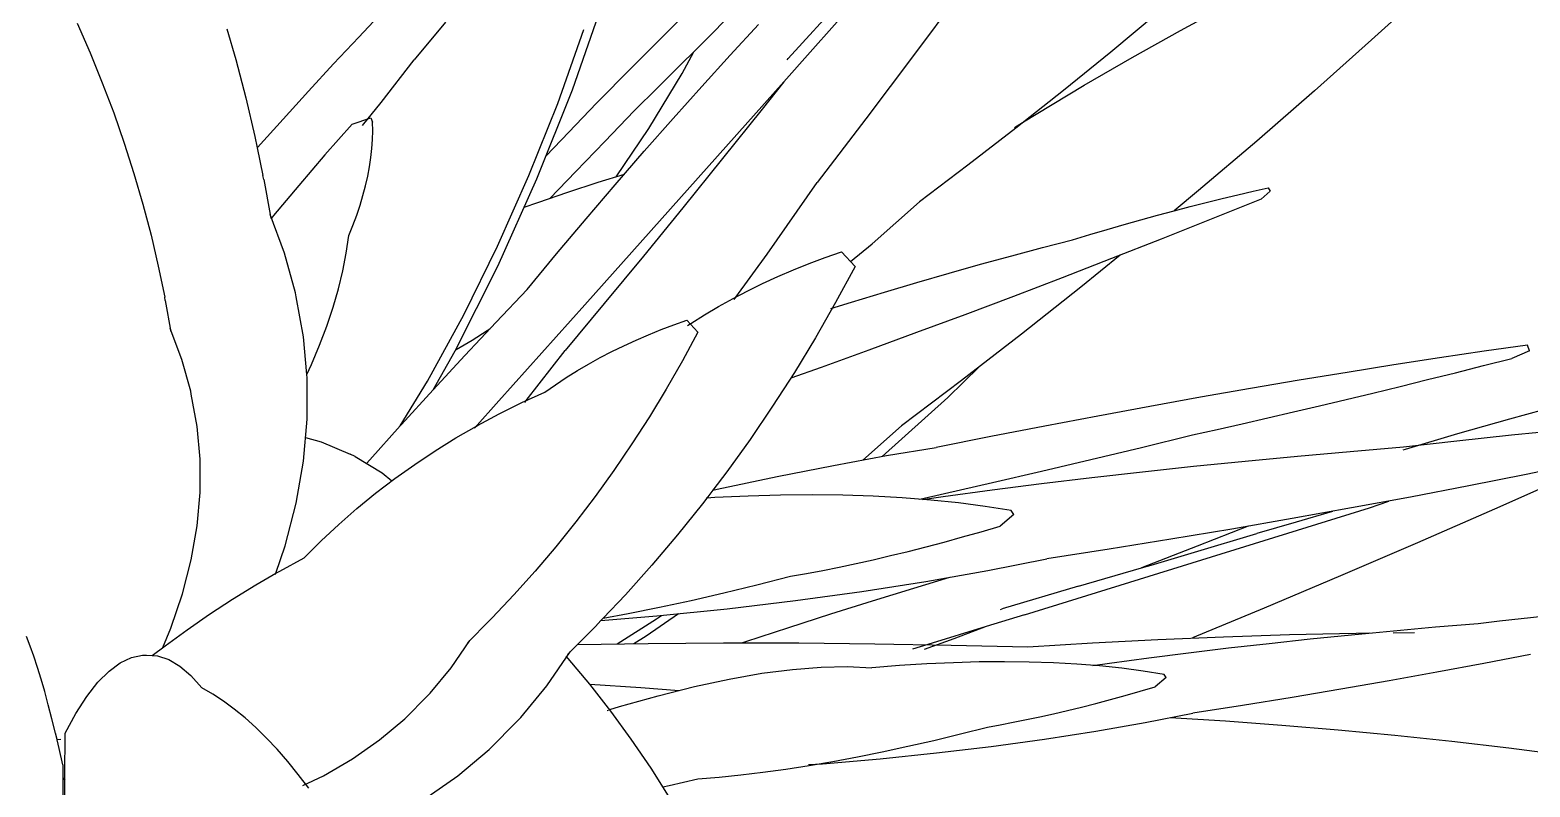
# Model space of a CAD drawing. Header units: metres. Extents: x 244.4 to 340.3, y -4.1 to 64.3.
# Drawn here: x 304.0445 to 304.4377, y 40.8763 to 41.0747 of the extents above; entities that cross this region are included whole.
import ezdxf

# ---------------------------------------------------------------- set-up
doc = ezdxf.new("R2010")
doc.units = ezdxf.units.M
doc.layers.add('Edges', color=7, linetype='Continuous')

msp = doc.modelspace()

# ---------------------------------------------------------------- linework, layer by layer
at = {"layer": 'Edges'}
for p, q in [((304.24908, 41.06897), (304.31197, 41.13984)), ((304.28919, 41.08563), (304.27641, 41.06844)), ((304.41112, 41.08568), (304.39623, 41.07213)), ((304.13068, 41.07287), (304.1372, 41.07976)), ((304.1867, 41.05907), (304.19505, 41.08296)), ((304.21091, 41.0736), (304.21934, 41.0819)), ((304.25735, 41.08275), (304.24326, 41.06728)), ((304.34615, 41.07465), (304.35891, 41.08151)), ((304.05685, 41.07649), (304.06027, 41.06872)), ((304.15343, 41.07675), (304.14522, 41.06689)), ((304.22181, 41.07229), (304.22827, 41.07879)), ((304.22807, 41.06817), (304.23547, 41.07621)), ((304.34012, 41.07913), (304.32782, 41.06892)), ((304.09615, 41.07501), (304.09847, 41.06703)), ((304.12412, 41.06585), (304.13068, 41.07287)), ((304.18287, 41.05551), (304.18971, 41.07489)), ((304.20217, 41.06483), (304.21091, 41.0736)), ((304.2185, 41.06899), (304.22181, 41.07229)), ((304.33345, 41.06756), (304.34615, 41.07465)), ((304.39623, 41.07213), (304.38122, 41.05878)), ((304.06027, 41.06872), (304.06347, 41.06088)), ((304.21543, 41.06592), (304.2185, 41.06899)), ((304.21544, 41.06337), (304.2185, 41.06899)), ((304.22062, 41.05995), (304.22807, 41.06817)), ((304.24908, 41.06897), (304.24212, 41.06115)), ((304.27641, 41.06844), (304.26363, 41.05148)), ((304.32782, 41.06892), (304.31543, 41.05887)), ((304.09847, 41.06703), (304.10112, 41.05695)), ((304.11751, 41.05868), (304.12412, 41.06585)), ((304.13654, 41.05574), (304.14522, 41.06689)), ((304.19314, 41.05561), (304.20217, 41.06483)), ((304.20914, 41.05967), (304.21543, 41.06592)), ((304.24297, 41.06696), (304.24326, 41.06728)), ((304.32083, 41.06025), (304.33345, 41.06756)), ((304.06347, 41.06088), (304.06646, 41.053)), ((304.18997, 41.0027), (304.24212, 41.06115)), ((304.20672, 41.04896), (304.21544, 41.06337)), ((304.21311, 41.05154), (304.22062, 41.05995)), ((304.24212, 41.06115), (304.23648, 41.05403)), ((304.30827, 41.05272), (304.32083, 41.06025)), ((304.10112, 41.05695), (304.10349, 41.04682)), ((304.11086, 41.05138), (304.11751, 41.05868)), ((304.17739, 41.03569), (304.1867, 41.05907)), ((304.20293, 41.05356), (304.20914, 41.05967)), ((304.31543, 41.05887), (304.30295, 41.04899)), ((304.38122, 41.05878), (304.36609, 41.04562)), ((304.06646, 41.053), (304.06923, 41.04507)), ((304.13168, 41.0497), (304.13654, 41.05574)), ((304.17533, 41.03656), (304.18287, 41.05551)), ((304.18386, 41.04596), (304.19314, 41.05561)), ((304.19524, 41.04553), (304.20293, 41.05356)), ((304.23648, 41.05403), (304.22607, 41.04102)), ((304.30544, 41.05096), (304.30827, 41.05272)), ((304.10416, 41.04393), (304.11086, 41.05138)), ((304.12897, 41.05003), (304.12185, 41.04199)), ((304.12897, 41.05003), (304.13384, 41.05172)), ((304.13384, 41.05172), (304.1343, 41.05061)), ((304.13435, 41.04834), (304.1343, 41.05061)), ((304.1343, 41.04603), (304.13435, 41.04834)), ((304.19819, 41.03622), (304.20672, 41.04896)), ((304.20555, 41.04294), (304.21311, 41.05154)), ((304.26363, 41.05148), (304.25083, 41.03475)), ((304.30295, 41.04899), (304.29038, 41.03927)), ((304.30257, 41.04918), (304.30544, 41.05096)), ((304.06923, 41.04507), (304.07178, 41.03709)), ((304.10349, 41.04682), (304.10408, 41.04384)), ((304.13414, 41.04368), (304.1343, 41.04603)), ((304.17976, 41.04163), (304.18386, 41.04596)), ((304.18762, 41.03761), (304.19524, 41.04553)), ((304.36609, 41.04562), (304.35084, 41.03267)), ((304.10408, 41.04384), (304.10416, 41.04393)), ((304.10408, 41.04384), (304.10559, 41.03663)), ((304.12185, 41.04199), (304.11497, 41.03401)), ((304.13352, 41.03887), (304.13388, 41.04129)), ((304.13388, 41.04129), (304.13414, 41.04368)), ((304.19794, 41.03416), (304.20555, 41.04294)), ((304.22607, 41.04102), (304.21569, 41.02817)), ((304.07178, 41.03709), (304.07412, 41.02907)), ((304.10579, 41.03557), (304.10559, 41.03663)), ((304.13248, 41.0339), (304.13305, 41.03641)), ((304.13305, 41.03641), (304.13352, 41.03887)), ((304.16711, 41.01809), (304.17533, 41.03656)), ((304.1808, 41.03055), (304.18762, 41.03761)), ((304.20029, 41.03687), (304.1934, 41.03473)), ((304.29038, 41.03927), (304.27773, 41.02973)), ((304.10579, 41.03557), (304.10744, 41.02636)), ((304.11497, 41.03401), (304.10834, 41.02609)), ((304.13181, 41.03137), (304.13248, 41.0339)), ((304.16713, 41.01288), (304.17739, 41.03569)), ((304.1934, 41.03473), (304.18538, 41.03211)), ((304.19028, 41.02521), (304.19794, 41.03416)), ((304.23776, 41.01596), (304.25083, 41.03475)), ((304.35084, 41.03267), (304.34445, 41.02736)), ((304.36111, 41.03154), (304.36515, 41.03247)), ((304.36515, 41.03247), (304.36913, 41.03336)), ((304.36729, 41.03041), (304.36961, 41.03252)), ((304.36913, 41.03336), (304.36961, 41.03252)), ((304.07412, 41.02907), (304.07624, 41.02099)), ((304.13016, 41.02618), (304.13104, 41.02879)), ((304.13104, 41.02879), (304.13181, 41.03137)), ((304.17755, 41.02944), (304.17401, 41.02818)), ((304.18538, 41.03211), (304.17755, 41.02944)), ((304.26533, 41.01872), (304.27773, 41.02973)), ((304.34445, 41.02736), (304.34868, 41.02847)), ((304.34868, 41.02847), (304.35288, 41.02954)), ((304.35288, 41.02954), (304.35702, 41.03056)), ((304.36729, 41.03041), (304.35412, 41.02512)), ((304.35702, 41.03056), (304.36111, 41.03154)), ((304.10744, 41.02636), (304.10762, 41.02533)), ((304.11123, 41.01625), (304.10744, 41.02636)), ((304.10834, 41.02609), (304.10779, 41.02542)), ((304.12918, 41.02353), (304.13016, 41.02618)), ((304.18257, 41.01607), (304.19028, 41.02521)), ((304.21569, 41.02817), (304.20536, 41.0155)), ((304.33135, 41.02373), (304.33576, 41.02498)), ((304.33576, 41.02498), (304.34012, 41.02619)), ((304.34012, 41.02619), (304.34445, 41.02736)), ((304.35412, 41.02512), (304.34104, 41.01992)), ((304.07624, 41.02099), (304.07814, 41.01288)), ((304.12743, 41.01628), (304.1281, 41.02085)), ((304.1281, 41.02085), (304.12918, 41.02353)), ((304.31782, 41.01971), (304.32238, 41.0211)), ((304.32238, 41.0211), (304.32689, 41.02244)), ((304.32689, 41.02244), (304.33135, 41.02373)), ((304.15822, 41.00012), (304.16711, 41.01809)), ((304.2596, 41.01403), (304.26533, 41.01872)), ((304.30188, 41.01559), (304.30991, 41.0177)), ((304.30991, 41.0177), (304.31782, 41.01971)), ((304.34104, 41.01992), (304.32803, 41.01482)), ((304.07814, 41.01288), (304.07983, 41.00472)), ((304.1141, 41.00589), (304.11123, 41.01625)), ((304.12652, 41.01163), (304.12743, 41.01628)), ((304.15594, 40.99067), (304.16713, 41.01288)), ((304.17481, 41.00676), (304.18257, 41.01607)), ((304.20536, 41.0155), (304.19507, 41.00302)), ((304.22956, 41.00471), (304.23776, 41.01596)), ((304.24463, 41.01185), (304.24876, 41.01352)), ((304.24876, 41.01352), (304.25295, 41.0151)), ((304.25295, 41.0151), (304.25722, 41.0166)), ((304.2608, 41.01273), (304.25572, 41.0033)), ((304.2608, 41.01273), (304.25722, 41.0166)), ((304.28544, 41.01103), (304.29372, 41.01336)), ((304.29372, 41.01336), (304.30188, 41.01559)), ((304.32803, 41.01482), (304.31512, 41.00982)), ((304.33028, 41.0157), (304.32001, 41.00737)), ((304.12536, 41.00688), (304.12652, 41.01163)), ((304.23658, 41.00826), (304.24057, 41.01009)), ((304.24057, 41.01009), (304.24463, 41.01185)), ((304.27704, 41.00859), (304.28544, 41.01103)), ((304.31512, 41.00982), (304.3023, 41.00492)), ((304.1143, 41.00483), (304.1141, 41.00589)), ((304.11621, 40.99429), (304.1143, 41.00483)), ((304.12396, 41.00205), (304.12536, 41.00688)), ((304.16668, 40.99817), (304.17481, 41.00676)), ((304.22882, 41.00433), (304.23267, 41.00633)), ((304.23267, 41.00633), (304.23658, 41.00826)), ((304.25989, 41.0034), (304.26853, 41.00605)), ((304.26853, 41.00605), (304.27704, 41.00859)), ((304.3023, 41.00492), (304.28957, 41.00012)), ((304.32001, 41.00737), (304.30443, 40.99504)), ((304.07998, 41.00387), (304.07983, 41.00472)), ((304.07998, 41.00387), (304.08145, 40.99567)), ((304.12232, 40.99713), (304.12396, 41.00205)), ((304.18997, 41.0027), (304.16744, 40.97755)), ((304.19507, 41.00302), (304.18483, 40.99071)), ((304.22135, 41.00007), (304.22505, 41.00224)), ((304.22505, 41.00224), (304.22882, 41.00433)), ((304.22912, 41.00411), (304.22956, 41.00471)), ((304.25572, 41.0033), (304.25042, 40.99405)), ((304.25448, 41.0017), (304.25989, 41.0034)), ((304.12044, 40.99213), (304.12232, 40.99713)), ((304.14868, 40.9827), (304.15822, 41.00012)), ((304.15848, 40.9894), (304.16668, 40.99817)), ((304.20996, 40.99622), (304.21332, 40.99749)), ((304.21332, 40.99749), (304.21674, 40.99869)), ((304.21961, 40.99558), (304.21674, 40.99869)), ((304.21688, 40.99726), (304.21761, 40.99774)), ((304.21761, 40.99774), (304.21772, 40.99782)), ((304.21772, 40.99782), (304.22135, 41.00007)), ((304.28957, 41.00012), (304.27694, 40.99542)), ((304.08434, 40.98839), (304.0813, 40.99649)), ((304.1171, 40.9844), (304.11621, 40.99429)), ((304.15627, 40.99101), (304.16044, 40.99348)), ((304.16044, 40.99348), (304.1644, 40.99599)), ((304.1644, 40.99599), (304.16504, 40.99642)), ((304.20021, 40.992), (304.2034, 40.99348)), ((304.2034, 40.99348), (304.20665, 40.99488)), ((304.20665, 40.99488), (304.20996, 40.99622)), ((304.21961, 40.99558), (304.21553, 40.98803)), ((304.25042, 40.99405), (304.24491, 40.98499)), ((304.27694, 40.99542), (304.2644, 40.99082)), ((304.30443, 40.99504), (304.28874, 40.98291)), ((304.11831, 40.98704), (304.12044, 40.99213)), ((304.15023, 40.98046), (304.15594, 40.99067)), ((304.15023, 40.98046), (304.15848, 40.9894)), ((304.15605, 40.99088), (304.15627, 40.99101)), ((304.17463, 40.97762), (304.18483, 40.99071)), ((304.19399, 40.98886), (304.19707, 40.99046)), ((304.19707, 40.99046), (304.20021, 40.992)), ((304.2644, 40.99082), (304.25196, 40.98632)), ((304.42569, 40.99052), (304.414, 40.98879)), ((304.43709, 40.99213), (304.42569, 40.99052)), ((304.43759, 40.99069), (304.433, 40.98866)), ((304.43759, 40.99069), (304.43709, 40.99213)), ((304.08664, 40.9801), (304.08434, 40.98839)), ((304.1171, 40.9844), (304.11831, 40.98704)), ((304.1851, 40.98364), (304.18801, 40.98545)), ((304.18801, 40.98545), (304.19097, 40.98719)), ((304.19097, 40.98719), (304.19399, 40.98886)), ((304.21553, 40.98803), (304.21129, 40.98063)), ((304.25196, 40.98632), (304.24393, 40.98346)), ((304.28512, 40.97841), (304.29335, 40.98648)), ((304.40203, 40.98695), (304.38979, 40.985)), ((304.414, 40.98879), (304.40203, 40.98695)), ((304.41817, 40.98491), (304.42554, 40.98677)), ((304.42554, 40.98677), (304.433, 40.98866)), ((304.11717, 40.98358), (304.1171, 40.9844)), ((304.11717, 40.97272), (304.11717, 40.98358)), ((304.1416, 40.97097), (304.14868, 40.9827)), ((304.17947, 40.97984), (304.18226, 40.98177)), ((304.18226, 40.98177), (304.1851, 40.98364)), ((304.24491, 40.98499), (304.2392, 40.97611)), ((304.28874, 40.98291), (304.27295, 40.97099)), ((304.37726, 40.98293), (304.36446, 40.98075)), ((304.38979, 40.985), (304.37726, 40.98293)), ((304.39656, 40.97959), (304.40367, 40.98132)), ((304.40367, 40.98132), (304.41088, 40.9831)), ((304.41088, 40.9831), (304.41817, 40.98491)), ((304.0868, 40.97925), (304.08664, 40.9801)), ((304.08833, 40.9708), (304.0868, 40.97925)), ((304.14192, 40.97133), (304.15023, 40.98046)), ((304.16107, 40.97039), (304.16744, 40.97755)), ((304.17344, 40.97707), (304.17947, 40.97984)), ((304.17422, 40.97709), (304.17463, 40.97762)), ((304.21129, 40.98063), (304.20688, 40.97337)), ((304.26795, 40.96296), (304.28512, 40.97841)), ((304.35139, 40.97846), (304.33805, 40.97605)), ((304.36446, 40.98075), (304.35139, 40.97846)), ((304.38259, 40.97625), (304.38953, 40.9779)), ((304.38953, 40.9779), (304.39656, 40.97959)), ((304.16179, 40.97107), (304.16755, 40.97415)), ((304.16755, 40.97415), (304.17344, 40.97707)), ((304.20688, 40.97337), (304.2023, 40.96625)), ((304.2392, 40.97611), (304.23328, 40.96741)), ((304.32444, 40.97353), (304.31056, 40.9709)), ((304.33805, 40.97605), (304.32444, 40.97353)), ((304.36898, 40.97307), (304.37574, 40.97463)), ((304.37574, 40.97463), (304.38259, 40.97625)), ((304.43243, 40.9728), (304.44586, 40.97645)), ((304.0891, 40.96222), (304.08833, 40.9708)), ((304.11621, 40.96175), (304.11717, 40.97272)), ((304.13357, 40.96204), (304.1416, 40.97097)), ((304.1416, 40.97097), (304.14192, 40.97133)), ((304.15618, 40.96783), (304.16156, 40.97094)), ((304.16156, 40.97094), (304.16179, 40.97107)), ((304.26284, 40.96203), (304.27295, 40.97099)), ((304.31056, 40.9709), (304.29642, 40.96816)), ((304.34928, 40.96861), (304.35575, 40.97005)), ((304.35575, 40.97005), (304.36232, 40.97154)), ((304.36232, 40.97154), (304.36898, 40.97307)), ((304.41885, 40.96895), (304.43243, 40.9728)), ((304.11675, 40.96792), (304.12084, 40.96682)), ((304.12084, 40.96682), (304.12844, 40.96357)), ((304.1507, 40.96444), (304.15618, 40.96783)), ((304.2023, 40.96625), (304.19756, 40.95928)), ((304.23328, 40.96741), (304.22715, 40.95889)), ((304.29642, 40.96816), (304.28203, 40.96531)), ((304.33586, 40.96534), (304.34928, 40.96861)), ((304.40454, 40.96547), (304.41154, 40.9663)), ((304.40512, 40.96489), (304.41885, 40.96895)), ((304.41154, 40.9663), (304.4186, 40.9671)), ((304.4186, 40.9671), (304.42572, 40.96787)), ((304.42572, 40.96787), (304.4329, 40.96861)), ((304.4329, 40.96861), (304.44013, 40.96932)), ((304.0891, 40.95353), (304.0891, 40.96222)), ((304.1143, 40.95068), (304.11621, 40.96175)), ((304.12977, 40.96297), (304.12844, 40.96357)), ((304.12977, 40.96297), (304.13687, 40.95863)), ((304.13277, 40.96114), (304.13357, 40.96204)), ((304.14536, 40.96089), (304.1507, 40.96444)), ((304.25519, 40.96063), (304.26908, 40.96317)), ((304.26908, 40.96317), (304.28203, 40.96531)), ((304.30964, 40.95908), (304.32264, 40.96216)), ((304.32264, 40.96216), (304.33586, 40.96534)), ((304.34954, 40.96038), (304.3631, 40.96176)), ((304.3631, 40.96176), (304.37678, 40.96306)), ((304.37678, 40.96306), (304.3906, 40.9643)), ((304.3906, 40.9643), (304.40454, 40.96547)), ((304.40449, 40.9647), (304.40512, 40.96489)), ((304.13264, 40.961), (304.13277, 40.96114)), ((304.13687, 40.95863), (304.13937, 40.95658)), ((304.14017, 40.95719), (304.14536, 40.96089)), ((304.19756, 40.95928), (304.19265, 40.95246)), ((304.22715, 40.95889), (304.22353, 40.95414)), ((304.22468, 40.95439), (304.24038, 40.9577)), ((304.24038, 40.9577), (304.25519, 40.96063)), ((304.29685, 40.9561), (304.30964, 40.95908)), ((304.32284, 40.95742), (304.33612, 40.95893)), ((304.33612, 40.95893), (304.34954, 40.96038)), ((304.43672, 40.95827), (304.42167, 40.95527)), ((304.44873, 40.95819), (304.42843, 40.94916)), ((304.45159, 40.96133), (304.43672, 40.95827)), ((304.13512, 40.95333), (304.14017, 40.95719)), ((304.13937, 40.95658), (304.13947, 40.9565)), ((304.22353, 40.95414), (304.22195, 40.95206)), ((304.22333, 40.95409), (304.22353, 40.95414)), ((304.22353, 40.95414), (304.22468, 40.95439)), ((304.28386, 40.95247), (304.29671, 40.95419)), ((304.28429, 40.95322), (304.29685, 40.9561)), ((304.29671, 40.95419), (304.3097, 40.95584)), ((304.3097, 40.95584), (304.32284, 40.95742)), ((304.42167, 40.95527), (304.40642, 40.95233)), ((304.08833, 40.94474), (304.0891, 40.95353)), ((304.11144, 40.93953), (304.1143, 40.95068)), ((304.13021, 40.94932), (304.13512, 40.95333)), ((304.19265, 40.95246), (304.18758, 40.94579)), ((304.22082, 40.95057), (304.21428, 40.94243)), ((304.22195, 40.95206), (304.22082, 40.95057)), ((304.22195, 40.95206), (304.22177, 40.95205)), ((304.22408, 40.95219), (304.22195, 40.95206)), ((304.23277, 40.95259), (304.22408, 40.95219)), ((304.24127, 40.95283), (304.23277, 40.95259)), ((304.24955, 40.9529), (304.24127, 40.95283)), ((304.25764, 40.9528), (304.24955, 40.9529)), ((304.26551, 40.95255), (304.25764, 40.9528)), ((304.27318, 40.95212), (304.26551, 40.95255)), ((304.28064, 40.95154), (304.27318, 40.95212)), ((304.27781, 40.95176), (304.28429, 40.95322)), ((304.27845, 40.95171), (304.28386, 40.95247)), ((304.28788, 40.95079), (304.28064, 40.95154)), ((304.29491, 40.94987), (304.28788, 40.95079)), ((304.30173, 40.94879), (304.29491, 40.94987)), ((304.40642, 40.95233), (304.39098, 40.94946)), ((304.39569, 40.94948), (304.4007, 40.95122)), ((304.40069, 40.95127), (304.4007, 40.95122)), ((304.12546, 40.94516), (304.13021, 40.94932)), ((304.30241, 40.94779), (304.29885, 40.94469)), ((304.30241, 40.94779), (304.30173, 40.94879)), ((304.30519, 40.92144), (304.39569, 40.94948)), ((304.37537, 40.94666), (304.35957, 40.94393)), ((304.39098, 40.94946), (304.37537, 40.94666)), ((304.38599, 40.94857), (304.37641, 40.94577)), ((304.42843, 40.94916), (304.40821, 40.94031)), ((304.0868, 40.93587), (304.08833, 40.94474)), ((304.12085, 40.94084), (304.12546, 40.94516)), ((304.18758, 40.94579), (304.18235, 40.93928)), ((304.21428, 40.94243), (304.20755, 40.93448)), ((304.289, 40.94186), (304.29389, 40.94324)), ((304.29389, 40.94324), (304.29885, 40.94469)), ((304.35957, 40.94393), (304.34359, 40.94126)), ((304.34981, 40.93791), (304.3661, 40.94274)), ((304.36386, 40.94467), (304.35046, 40.93941)), ((304.37641, 40.94577), (304.3661, 40.94274)), ((304.10899, 40.93233), (304.11144, 40.93953)), ((304.11639, 40.93638), (304.12085, 40.94084)), ((304.18235, 40.93928), (304.17695, 40.93291)), ((304.27011, 40.93697), (304.27473, 40.93809)), ((304.27473, 40.93809), (304.27942, 40.93929)), ((304.27942, 40.93929), (304.28417, 40.94054)), ((304.28417, 40.94054), (304.289, 40.94186)), ((304.32744, 40.93866), (304.31111, 40.93612)), ((304.34359, 40.94126), (304.32744, 40.93866)), ((304.35046, 40.93941), (304.3359, 40.93377)), ((304.40821, 40.94031), (304.38808, 40.93165)), ((304.08451, 40.92694), (304.0868, 40.93587)), ((304.10999, 40.93291), (304.11639, 40.93638)), ((304.20755, 40.93448), (304.20061, 40.92672)), ((304.25668, 40.93397), (304.26108, 40.9349)), ((304.26108, 40.9349), (304.26556, 40.9359)), ((304.26556, 40.9359), (304.27011, 40.93697)), ((304.29557, 40.93304), (304.31111, 40.93612)), ((304.3359, 40.93377), (304.33843, 40.93451)), ((304.33843, 40.93451), (304.34981, 40.93791)), ((304.10372, 40.92928), (304.10899, 40.93233)), ((304.10888, 40.93199), (304.10899, 40.93233)), ((304.10899, 40.93233), (304.10999, 40.93291)), ((304.17695, 40.93291), (304.17139, 40.9267)), ((304.23506, 40.9293), (304.2439, 40.93155)), ((304.2439, 40.93155), (304.24809, 40.93229)), ((304.24809, 40.93229), (304.25235, 40.9331)), ((304.25235, 40.9331), (304.25668, 40.93397)), ((304.26257, 40.92757), (304.27938, 40.93018)), ((304.27617, 40.92846), (304.28561, 40.93128)), ((304.27938, 40.93018), (304.29557, 40.93304)), ((304.3194, 40.92894), (304.3359, 40.93377)), ((304.38808, 40.93165), (304.36805, 40.92318)), ((304.08146, 40.91796), (304.08451, 40.92694)), ((304.09758, 40.92552), (304.10372, 40.92928)), ((304.17139, 40.9267), (304.16568, 40.92064)), ((304.20061, 40.92672), (304.19481, 40.92058)), ((304.21786, 40.92524), (304.22638, 40.92719)), ((304.22638, 40.92719), (304.23506, 40.9293)), ((304.24518, 40.92519), (304.26257, 40.92757)), ((304.26539, 40.92516), (304.27617, 40.92846)), ((304.3194, 40.92894), (304.29933, 40.923)), ((304.09156, 40.92161), (304.09758, 40.92552)), ((304.20135, 40.9218), (304.20952, 40.92344)), ((304.20881, 40.92118), (304.22725, 40.92306)), ((304.20952, 40.92344), (304.21786, 40.92524)), ((304.22725, 40.92306), (304.24518, 40.92519)), ((304.25447, 40.92172), (304.26539, 40.92516)), ((304.29891, 40.92288), (304.29933, 40.923)), ((304.36805, 40.92318), (304.34927, 40.91538)), ((304.08568, 40.91755), (304.09156, 40.92161)), ((304.16507, 40.92002), (304.1592, 40.91412)), ((304.16507, 40.92002), (304.16568, 40.92064)), ((304.19272, 40.91839), (304.18538, 40.91102)), ((304.19272, 40.91839), (304.19347, 40.91916)), ((304.19417, 40.91993), (304.19347, 40.91916)), ((304.19417, 40.91993), (304.20881, 40.92118)), ((304.19478, 40.92057), (304.19417, 40.91993)), ((304.19478, 40.92057), (304.19481, 40.92058)), ((304.19481, 40.92058), (304.20135, 40.9218)), ((304.19843, 40.91384), (304.20871, 40.92038)), ((304.20603, 40.91591), (304.21452, 40.92177)), ((304.20871, 40.92038), (304.21005, 40.92131)), ((304.24341, 40.91816), (304.25447, 40.92172)), ((304.29518, 40.91835), (304.2799, 40.91365)), ((304.29518, 40.91835), (304.28667, 40.91519)), ((304.30519, 40.92144), (304.29518, 40.91835)), ((304.413, 40.91828), (304.42416, 40.91922)), ((304.42416, 40.91922), (304.42977, 40.91988)), ((304.42977, 40.91988), (304.43543, 40.92052)), ((304.43543, 40.92052), (304.44113, 40.92113)), ((304.04458, 40.91327), (304.04363, 40.91578)), ((304.07931, 40.91288), (304.08146, 40.91796)), ((304.07993, 40.91336), (304.08568, 40.91755)), ((304.15489, 40.90757), (304.15978, 40.91471)), ((304.20282, 40.9139), (304.20603, 40.91591)), ((304.23109, 40.91408), (304.23221, 40.91446)), ((304.23221, 40.91446), (304.24341, 40.91816)), ((304.28667, 40.91519), (304.27895, 40.91236)), ((304.32309, 40.91411), (304.34017, 40.915)), ((304.34017, 40.915), (304.35739, 40.91572)), ((304.35739, 40.91572), (304.37473, 40.91627)), ((304.36936, 40.91398), (304.38011, 40.91513)), ((304.37473, 40.91627), (304.3922, 40.91665)), ((304.38011, 40.91513), (304.39097, 40.91624)), ((304.39097, 40.91624), (304.40193, 40.91729)), ((304.3922, 40.91665), (304.39568, 40.91669)), ((304.4019, 40.91676), (304.40747, 40.91683)), ((304.40193, 40.91729), (304.413, 40.91828)), ((304.04553, 40.91058), (304.04458, 40.91327)), ((304.04648, 40.90769), (304.04553, 40.91058)), ((304.0711, 40.91024), (304.07404, 40.91086)), ((304.07404, 40.91086), (304.07503, 40.91085)), ((304.07503, 40.91085), (304.07797, 40.91069)), ((304.07652, 40.91072), (304.07658, 40.91077)), ((304.07658, 40.91077), (304.07993, 40.91336)), ((304.07797, 40.91069), (304.0809, 40.90975)), ((304.18001, 40.90285), (304.18611, 40.91176)), ((304.18562, 40.91001), (304.18509, 40.9106)), ((304.18803, 40.91368), (304.20656, 40.91396)), ((304.20656, 40.91396), (304.22628, 40.91409)), ((304.22628, 40.91409), (304.2461, 40.91407)), ((304.2461, 40.91407), (304.26602, 40.91388)), ((304.26602, 40.91388), (304.28603, 40.91354)), ((304.2799, 40.91365), (304.27587, 40.91241)), ((304.28603, 40.91354), (304.30614, 40.91304)), ((304.30614, 40.91304), (304.32309, 40.91411)), ((304.33779, 40.91017), (304.3482, 40.9115)), ((304.3482, 40.9115), (304.35872, 40.91276)), ((304.35872, 40.91276), (304.36936, 40.91398)), ((304.43788, 40.91104), (304.42567, 40.90869)), ((304.04743, 40.90461), (304.04648, 40.90769)), ((304.06231, 40.90376), (304.06523, 40.90669)), ((304.06523, 40.90669), (304.06816, 40.90885)), ((304.06816, 40.90885), (304.0711, 40.91024)), ((304.0809, 40.90975), (304.08382, 40.90804)), ((304.08382, 40.90804), (304.08672, 40.90556)), ((304.14941, 40.90093), (304.15489, 40.90757)), ((304.19128, 40.90326), (304.18562, 40.91001)), ((304.23639, 40.90612), (304.24443, 40.90716)), ((304.24443, 40.90716), (304.25193, 40.90775)), ((304.25193, 40.90775), (304.25885, 40.90788)), ((304.25885, 40.90788), (304.2652, 40.90754)), ((304.27249, 40.90813), (304.2652, 40.90754)), ((304.27961, 40.90858), (304.27249, 40.90813)), ((304.28658, 40.9089), (304.27961, 40.90858)), ((304.29338, 40.90909), (304.28658, 40.9089)), ((304.30002, 40.90914), (304.29338, 40.90909)), ((304.30649, 40.90907), (304.30002, 40.90914)), ((304.3128, 40.90886), (304.30649, 40.90907)), ((304.31894, 40.90852), (304.3128, 40.90886)), ((304.32492, 40.90805), (304.31894, 40.90852)), ((304.32317, 40.90819), (304.3275, 40.9088)), ((304.33072, 40.90745), (304.32492, 40.90805)), ((304.3275, 40.9088), (304.33779, 40.91017)), ((304.33635, 40.90672), (304.33072, 40.90745)), ((304.34182, 40.90585), (304.33635, 40.90672)), ((304.42567, 40.90869), (304.41331, 40.90639)), ((304.04837, 40.90134), (304.04743, 40.90461)), ((304.05942, 40.90007), (304.06231, 40.90376)), ((304.08672, 40.90556), (304.08959, 40.90231)), ((304.17317, 40.89456), (304.18001, 40.90285)), ((304.19128, 40.90326), (304.20466, 40.9024)), ((304.19679, 40.89621), (304.19128, 40.90326)), ((304.20915, 40.90026), (304.21873, 40.90266)), ((304.21873, 40.90266), (304.22782, 40.90461)), ((304.22782, 40.90461), (304.23639, 40.90612)), ((304.34236, 40.90505), (304.33951, 40.90256)), ((304.34236, 40.90505), (304.34182, 40.90585)), ((304.4008, 40.90415), (304.38814, 40.90196)), ((304.41331, 40.90639), (304.4008, 40.90415)), ((304.04932, 40.89788), (304.04837, 40.90134)), ((304.05656, 40.89562), (304.05942, 40.90007)), ((304.09242, 40.90067), (304.08959, 40.90231)), ((304.09525, 40.89881), (304.09242, 40.90067)), ((304.09807, 40.89673), (304.09525, 40.89881)), ((304.14277, 40.89421), (304.14881, 40.90031)), ((304.14881, 40.90031), (304.14941, 40.90093)), ((304.19908, 40.89741), (304.20915, 40.90026)), ((304.20466, 40.9024), (304.21466, 40.90164)), ((304.32394, 40.89824), (304.32775, 40.89924)), ((304.32775, 40.89924), (304.33162, 40.9003)), ((304.33162, 40.9003), (304.33554, 40.90141)), ((304.33554, 40.90141), (304.33951, 40.90256)), ((304.37535, 40.89982), (304.36241, 40.89773)), ((304.38814, 40.90196), (304.37535, 40.89982)), ((304.05027, 40.89423), (304.04932, 40.89788)), ((304.05373, 40.89042), (304.05656, 40.89562)), ((304.10089, 40.89442), (304.09807, 40.89673)), ((304.19578, 40.89637), (304.19616, 40.89649)), ((304.19649, 40.8966), (304.19908, 40.89741)), ((304.20214, 40.88887), (304.19679, 40.89621)), ((304.30573, 40.89398), (304.30926, 40.89473)), ((304.30926, 40.89473), (304.31284, 40.89553)), ((304.31284, 40.89553), (304.31648, 40.89638)), ((304.31648, 40.89638), (304.32018, 40.89728)), ((304.32018, 40.89728), (304.32394, 40.89824)), ((304.33688, 40.89323), (304.34933, 40.8957)), ((304.36241, 40.89773), (304.34933, 40.8957)), ((304.05122, 40.8904), (304.05027, 40.89423)), ((304.1037, 40.8919), (304.10089, 40.89442)), ((304.1065, 40.88916), (304.1037, 40.8919)), ((304.13618, 40.88867), (304.14277, 40.89421)), ((304.16487, 40.88617), (304.17241, 40.89379)), ((304.17241, 40.89379), (304.17317, 40.89456)), ((304.28841, 40.89024), (304.29549, 40.89205)), ((304.29549, 40.89205), (304.29885, 40.89264)), ((304.29885, 40.89264), (304.30226, 40.89328)), ((304.30226, 40.89328), (304.30573, 40.89398)), ((304.31045, 40.88885), (304.32391, 40.89095)), ((304.32391, 40.89095), (304.33688, 40.89323)), ((304.34339, 40.89453), (304.35795, 40.89364)), ((304.35795, 40.89364), (304.37269, 40.89257)), ((304.37269, 40.89257), (304.38748, 40.89132)), ((304.38748, 40.89132), (304.40233, 40.88991)), ((304.0516, 40.88876), (304.05122, 40.8904)), ((304.0516, 40.88876), (304.05172, 40.88878)), ((304.05162, 40.88868), (304.0516, 40.88876)), ((304.05162, 40.88868), (304.05172, 40.88878)), ((304.05216, 40.88638), (304.05162, 40.88868)), ((304.05172, 40.88878), (304.05261, 40.8889)), ((304.05357, 40.86388), (304.05373, 40.89042)), ((304.1093, 40.8862), (304.1065, 40.88916)), ((304.12906, 40.88368), (304.13618, 40.88867)), ((304.20733, 40.88122), (304.20214, 40.88887)), ((304.26795, 40.88555), (304.27464, 40.88699)), ((304.27464, 40.88699), (304.28146, 40.88855)), ((304.28146, 40.88855), (304.28841, 40.89024)), ((304.28215, 40.88524), (304.29652, 40.88695)), ((304.29652, 40.88695), (304.31045, 40.88885)), ((304.40233, 40.88991), (304.41723, 40.88832)), ((304.41723, 40.88832), (304.43216, 40.88656)), ((304.05311, 40.88217), (304.05216, 40.88638)), ((304.11209, 40.88302), (304.1093, 40.8862)), ((304.11486, 40.87962), (304.11209, 40.88302)), ((304.12142, 40.87926), (304.12906, 40.88368)), ((304.15665, 40.87925), (304.16487, 40.88617)), ((304.24875, 40.88197), (304.25501, 40.88304)), ((304.25223, 40.88244), (304.26738, 40.88374)), ((304.25501, 40.88304), (304.26141, 40.88423)), ((304.26141, 40.88423), (304.26795, 40.88555)), ((304.26738, 40.88374), (304.28215, 40.88524)), ((304.43216, 40.88656), (304.44714, 40.88463)), ((304.05311, 40.88217), (304.05308, 40.85619)), ((304.11763, 40.87601), (304.11486, 40.87962)), ((304.11608, 40.87675), (304.12142, 40.87926)), ((304.14776, 40.87302), (304.15665, 40.87925)), ((304.21237, 40.87328), (304.20733, 40.88122)), ((304.22515, 40.87893), (304.23083, 40.8795)), ((304.23083, 40.8795), (304.23666, 40.8802)), ((304.23666, 40.8802), (304.24263, 40.88102)), ((304.24263, 40.88102), (304.24875, 40.88197)), ((304.2486, 40.88218), (304.25223, 40.88244)), ((304.0531, 40.87875), (304.05366, 40.87816)), ((304.21039, 40.8764), (304.21204, 40.87676)), ((304.21204, 40.87676), (304.21963, 40.87848)), ((304.21963, 40.87848), (304.22515, 40.87893))]:
    msp.add_line(p, q, dxfattribs=at)

doc.saveas('drawing.dxf')
